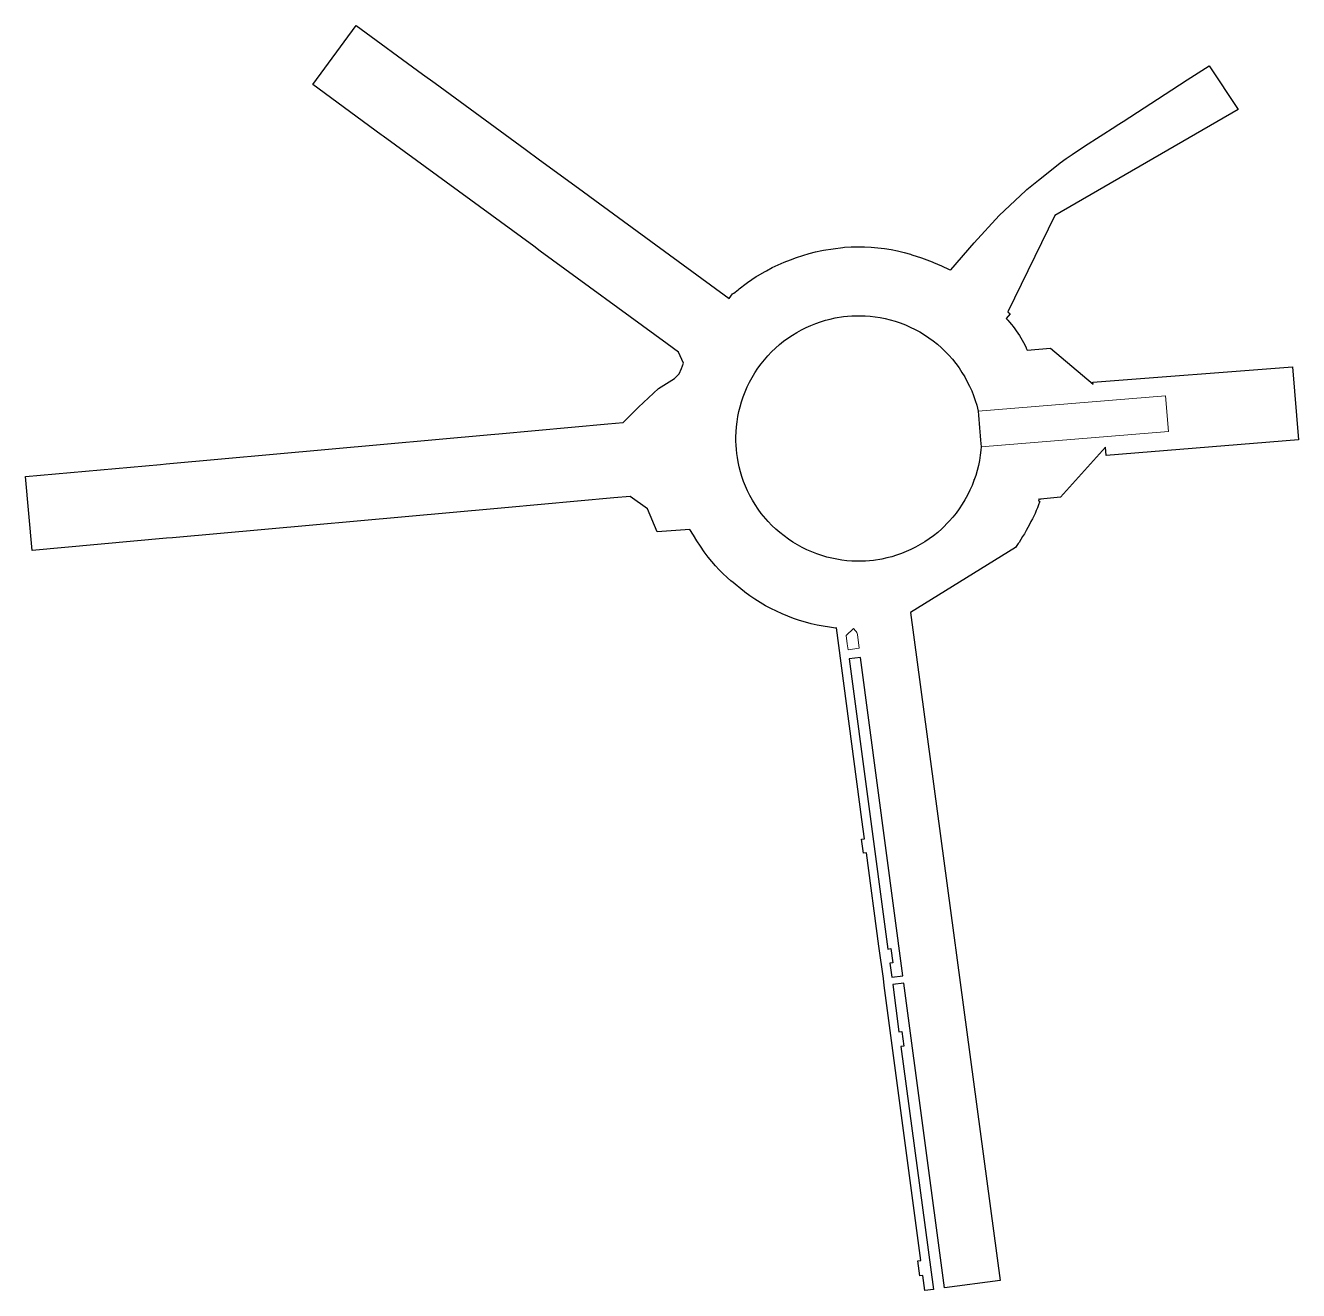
# Model space of a CAD drawing. Header units: metres. Extents: x -2320 to -1644, y -606 to 66.
import ezdxf

# ---------------------------------------------------------------- set-up
doc = ezdxf.new("R2010")
doc.units = ezdxf.units.M
doc.header["$LTSCALE"] = 0.1
doc.layers.add('jps-obstacles', color=18, linetype='Continuous', lineweight=25, true_color=0x000000)
doc.layers.add('jps-walkablearea', color=18, linetype='Continuous', lineweight=25, true_color=0x000000)

msp = doc.modelspace()

# ---------------------------------------------------------------- linework, layer by layer
at = {"layer": 'jps-obstacles', "flags": 128}
for points in [[(-1931.02, -116.23), (-1929.37, -113.99), (-1927.59, -111.74), (-1925.7, -109.61), (-1923.75, -107.54), (-1921.68, -105.59), (-1919.56, -103.7), (-1917.37, -101.93), (-1915.06, -100.22), (-1912.7, -98.68), (-1910.28, -97.2), (-1907.79, -95.84), (-1905.37, -94.6), (-1902.89, -93.48), (-1900.35, -92.47), (-1897.81, -91.59), (-1895.21, -90.76), (-1892.61, -90.11), (-1889.95, -89.52), (-1885.57, -88.81), (-1883.39, -88.57), (-1881.2, -88.4), (-1878.95, -88.34), (-1876.77, -88.34), (-1874.05, -88.4), (-1871.33, -88.63), (-1868.67, -88.93), (-1866.01, -89.34), (-1863.35, -89.87), (-1860.69, -90.52), (-1858.09, -91.29), (-1855.37, -92.18), (-1852.71, -93.24), (-1850.11, -94.37), (-1847.57, -95.61), (-1845.03, -96.97), (-1842.61, -98.44), (-1840.24, -100.04), (-1837.94, -101.69), (-1835.69, -103.53), (-1833.57, -105.36), (-1831.5, -107.37), (-1829.55, -109.38), (-1827.66, -111.5), (-1825.88, -113.75), (-1824.17, -116.06), (-1822.63, -118.42), (-1821.15, -120.84), (-1820.42, -122.35), (-1818.55, -125.75), (-1817.43, -128.23), (-1816.43, -130.77), (-1815.54, -133.31), (-1814.77, -135.91), (-1814.06, -139.01), (-1813.87, -141.26), (-1813.7, -143.41), (-1813.51, -145.6), (-1813.33, -147.85), (-1813.15, -150.04), (-1812.97, -152.22), (-1812.79, -154.45), (-1812.5, -157.94), (-1812.64, -159.85), (-1812.94, -162.51), (-1813.35, -165.23), (-1813.88, -167.89), (-1814.53, -170.55), (-1815.3, -173.15), (-1816.28, -175.87), (-1817.25, -178.46), (-1818.44, -181.07), (-1819.68, -183.61), (-1821.04, -186.09), (-1822.51, -188.51), (-1824.05, -190.88), (-1825.76, -193.18), (-1827.54, -195.37), (-1829.37, -197.55), (-1833.39, -201.57), (-1835.52, -203.46), (-1837.76, -205.24), (-1840.07, -206.89), (-1842.43, -208.49), (-1844.85, -209.96), (-1847.34, -211.32), (-1849.76, -212.57), (-1852.24, -213.63), (-1854.72, -214.63), (-1857.32, -215.52), (-1859.92, -216.35), (-1862.52, -217), (-1865.18, -217.59), (-1869.56, -218.3), (-1871.74, -218.53), (-1873.93, -218.65), (-1876.18, -218.77), (-1878.36, -218.77), (-1881.08, -218.65), (-1883.8, -218.48), (-1886.46, -218.18), (-1889.18, -217.71), (-1891.84, -217.18), (-1894.44, -216.53), (-1897.1, -215.76), (-1899.76, -214.87), (-1902.42, -213.81), (-1905.02, -212.68), (-1907.56, -211.44), (-1910.04, -210.08), (-1912.46, -208.61), (-1914.83, -207.01), (-1917.13, -205.36), (-1919.38, -203.58), (-1921.51, -201.69), (-1923.57, -199.74), (-1925.58, -197.73), (-1929.25, -193.36), (-1930.9, -191.05), (-1932.5, -188.69), (-1933.98, -186.27), (-1935.39, -183.78), (-1936.58, -181.36), (-1937.7, -178.88), (-1938.7, -176.34), (-1939.59, -173.8), (-1940.36, -171.2), (-1941.01, -168.59), (-1941.6, -165.94), (-1941.95, -163.75), (-1942.25, -161.56), (-1942.49, -159.38), (-1942.66, -157.19), (-1942.72, -154.94), (-1942.78, -152.76), (-1942.66, -150.04), (-1942.49, -147.32), (-1942.13, -144.66), (-1941.72, -141.94), (-1941.19, -139.28), (-1940.54, -136.68), (-1939.77, -134.08), (-1938.88, -131.36), (-1937.82, -128.7), (-1936.69, -126.1), (-1935.45, -123.56), (-1934.09, -121.08), (-1932.62, -118.66)], [(-1816.14, -175.55), (-1816.1, -175.41), (-1816.11, -175.4), (-1816.16, -175.54)], [(-1882.49, -270.63), (-1861.94, -424.83), (-1860.39, -424.58), (-1859.34, -432.13), (-1860.94, -432.38), (-1859.94, -439.83), (-1853.99, -439.03), (-1876.59, -269.83)]]:
    msp.add_lwpolyline(points, close=True, dxfattribs=at)
at = {"layer": 'jps-obstacles', "color": 7, "linetype": 'Continuous', "lineweight": 5, "flags": 128}
msp.add_lwpolyline([(-1714.41, -130.88), (-1712.86, -149.81), (-1812.5, -157.94), (-1814.06, -139.01)], close=True, dxfattribs=at)
at = {"layer": 'jps-obstacles', "linetype": 'Continuous', "lineweight": 5, "flags": 128}
msp.add_lwpolyline([(-1878.29, -257.23), (-1878.49, -256.68), (-1878.79, -256.18), (-1879.14, -255.73), (-1880.29, -254.58), (-1884.09, -258.18), (-1883.54, -262.68), (-1883.14, -265.83), (-1877.19, -265.03), (-1878.19, -257.78)], close=True, dxfattribs=at)
at = {"layer": 'jps-walkablearea', "color": 1, "linetype": 'Continuous', "lineweight": 25, "flags": 128}
msp.add_lwpolyline([(-1745.96, -162.55), (-1746.32, -158.1), (-1770.21, -184.75), (-1780.84, -185.83), (-1780.87, -185.93), (-1781.53, -185.72), (-1781.58, -185.7), (-1781.93, -186.74), (-1781.88, -186.75), (-1781.21, -186.97), (-1781.34, -187.38), (-1781.94, -188.88), (-1782.49, -190.38), (-1783.14, -191.83), (-1783.79, -193.33), (-1785.19, -196.23), (-1785.99, -197.63), (-1786.79, -199.28), (-1787.64, -200.88), (-1788.54, -202.53), (-1789.44, -204.13), (-1790.39, -205.68), (-1791.34, -207.28), (-1792.29, -208.83), (-1792.74, -209.43), (-1794.25, -211.5), (-1850, -246), (-1802.38, -600.88), (-1831.9, -604.84), (-1853.49, -442.88), (-1859.44, -443.68), (-1856.09, -468.78), (-1854.49, -468.58), (-1853.44, -476.43), (-1855.04, -476.63), (-1837.82, -605.63), (-1842.29, -606.23), (-1843.34, -598.18), (-1844.94, -598.38), (-1845.99, -590.53), (-1844.39, -590.33), (-1863.89, -444.23), (-1864.39, -440.43), (-1866.79, -423.35), (-1873.43, -373.66), (-1874.98, -373.86), (-1875.98, -366.51), (-1874.38, -366.31), (-1875.78, -356.01), (-1889.24, -254.23), (-1889.79, -254.28), (-1893.04, -253.88), (-1896.29, -253.33), (-1899.49, -252.73), (-1902.69, -251.98), (-1905.84, -251.13), (-1908.99, -250.18), (-1912.09, -249.13), (-1915.14, -247.98), (-1918.19, -246.73), (-1921.14, -245.38), (-1924.09, -243.93), (-1926.99, -242.38), (-1929.79, -240.73), (-1932.59, -238.98), (-1935.29, -237.13), (-1937.94, -235.23), (-1938.09, -235.08), (-1945.04, -229.38), (-1945.19, -229.28), (-1947.39, -227.33), (-1949.59, -225.33), (-1951.64, -223.28), (-1953.64, -221.13), (-1955.59, -218.88), (-1957.44, -216.63), (-1959.54, -213.73), (-1961.54, -210.83), (-1963.44, -207.88), (-1965.34, -204.88), (-1967.14, -201.83), (-1984.64, -203.23), (-1989.64, -190.98), (-1998.99, -184.33), (-2007.59, -185.13), (-2065.54, -190.33), (-2069.44, -190.68), (-2242.04, -206.28), (-2245.24, -206.58), (-2316.64, -213.03), (-2320.19, -173.83), (-2248.44, -167.33), (-2245.49, -167.08), (-2072.94, -151.48), (-2068.69, -151.08), (-2010.74, -145.83), (-2002.64, -145.13), (-1994.54, -136.88), (-1983.79, -126.98), (-1975.41, -121.71), (-1972.87, -119.16), (-1971.69, -116.43), (-1970.49, -113.53), (-1973.23, -107.76), (-1979.33, -103.26), (-2046.69, -53.98), (-2050.14, -51.43), (-2130.14, 7.07), (-2131.19, 7.82), (-2167.54, 34.42), (-2144.54, 65.86), (-2109.29, 40.07), (-2102.59, 35.17), (-2054.69, 0.12), (-2047.09, -5.48), (-2024.49, -21.98), (-2020.29, -25.03), (-2005.04, -36.23), (-1946.24, -79.23), (-1944.54, -76.78), (-1943.84, -76.28), (-1941.59, -74.53), (-1940.94, -74.03), (-1937.24, -71.18), (-1936.59, -70.73), (-1931.94, -67.58), (-1931.24, -67.18), (-1927.24, -64.78), (-1926.54, -64.43), (-1923.44, -62.78), (-1920.29, -61.28), (-1917.04, -59.88), (-1913.79, -58.58), (-1910.54, -57.38), (-1907.19, -56.28), (-1903.84, -55.28), (-1900.44, -54.43), (-1897.04, -53.68), (-1896.14, -53.53), (-1885.89, -52.13), (-1884.99, -51.98), (-1881.49, -51.78), (-1877.94, -51.68), (-1874.39, -51.73), (-1870.84, -51.93), (-1867.34, -52.23), (-1863.79, -52.68), (-1860.29, -53.23), (-1856.84, -53.93), (-1853.39, -54.78), (-1849.99, -55.68), (-1849.24, -55.98), (-1844.04, -57.63), (-1838.49, -59.73), (-1837.74, -60.03), (-1833.49, -61.88), (-1832.74, -62.13), (-1830.14, -63.38), (-1829.39, -63.78), (-1828.54, -63.98), (-1816.19, -49.58), (-1802.94, -35.18), (-1788.69, -21.83), (-1788.09, -21.28), (-1781.94, -16.33), (-1773.34, -9.41), (-1770.39, -7.18), (-1767.24, -4.88), (-1764.04, -2.63), (-1757.54, 1.67), (-1740.89, 12.37), (-1740.24, 12.82), (-1736.94, 14.92), (-1711.09, 31.67), (-1702.99, 36.92), (-1691.31, 44.48), (-1675.85, 21.22), (-1773.3, -35.04), (-1798.19, -86.35), (-1797.03, -87.34), (-1799.19, -89.88), (-1798.29, -90.78), (-1797.34, -91.83), (-1796.39, -92.98), (-1795.49, -94.08), (-1794.59, -95.28), (-1793.74, -96.43), (-1792.89, -97.63), (-1792.09, -98.88), (-1791.34, -100.08), (-1790.59, -101.38), (-1789.89, -102.63), (-1788.59, -105.23), (-1788.43, -105.58), (-1788.49, -105.61), (-1788.54, -105.64), (-1788.03, -106.6), (-1787.99, -106.58), (-1775.6, -105.54), (-1753, -124.73), (-1753.09, -123.64), (-1646.93, -115.41), (-1643.8, -154.34)], close=True, dxfattribs=at)

doc.saveas('drawing.dxf')
